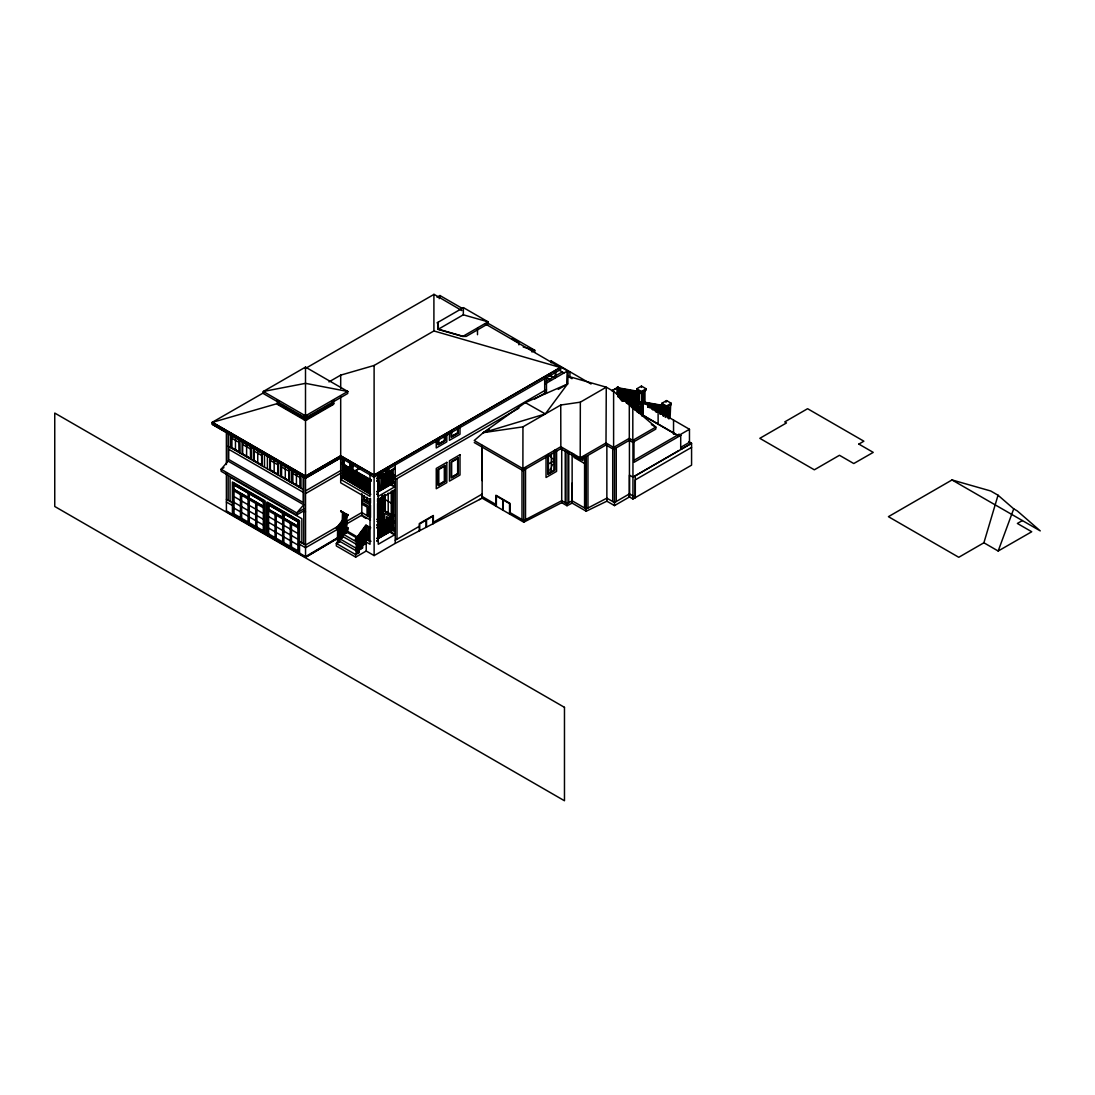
<?xml version="1.0" encoding="UTF-8"?>
<svg xmlns="http://www.w3.org/2000/svg" width="1095" height="1095" viewBox="0 0 1095 1095"><rect width="100%" height="100%" fill="white"/><g stroke="black" fill="none" stroke-linecap="round" stroke-linejoin="round"><path stroke-width="1.5" d="M305.505 367.099L263.293 391.476L263.293 393.516L305.505 417.879L347.717 393.488L347.717 391.462L305.505 367.099L305.505 420.589L333.646 404.329L333.646 399.908M366.934 500.689L366.934 497.239M379.623 518.852L379.623 504.603M381.183 497.623L381.183 503.974L377.583 501.907L377.583 498.718M381.676 495.953L381.676 520.536L377.57 518.168M382.853 522.589L382.853 495.446M383.072 495.364L383.072 522.712L376.872 519.126L384.085 523.3L383.359 522.876M384.673 522.164L384.673 513.322L393.338 518.318M386.576 526.914L386.576 516.607L395.227 521.617M388.082 527.776L388.082 519.208M391.285 491.436L391.285 514.773L385.111 511.201L385.111 494.529M391.723 491.176L391.723 515.526L384.673 511.461L384.673 495.214M688.687 441.627L691.575 443.297L691.575 465.156L632.951 498.991L629.433 496.966L614.487 505.603L606.863 501.195L586.208 511.214L572.137 503.098L567.005 505.739L561.721 502.687L523.766 522.192L482.142 498.17L482.142 445.405M495.912 506.123L495.912 495.241L509.983 503.358L509.983 514.239M496.363 506.369L496.363 495.994L502.728 499.676L502.728 510.051M509.545 513.993L509.545 503.618L503.18 499.936L503.18 510.311M605.987 444.981L606.274 387.192L580.336 402.166L560.75 405.027L522.945 426.858L522.89 470.617L560.845 448.704L580.199 459.873L605.987 444.981L613.611 449.388L629.296 440.327L632.814 442.366L655.823 429.076L655.823 427.091L613.611 391.421L606.274 387.192L567.593 376.146L572.001 378.706M546.035 456.369L546.035 477.488L556.588 471.384L556.588 450.264M547.801 455.821L547.801 474.436L554.837 470.371L554.837 450.072M548.239 454.384L548.239 473.67L554.399 470.125L554.399 452.44M548.39 454.466L548.39 473.423L549.074 471.931M567.032 384.304L567.566 371.588L567.566 383.921L545.324 413.937L483.306 432.648L474.231 440.546L522.89 468.633L560.845 446.719L580.199 457.888L605.987 442.996L613.611 447.403L629.296 438.342L632.814 440.368L655.823 427.091L651.402 424.545M568.757 502.742L568.757 452.208M629.433 439.574L629.433 496.966L629.433 475.107L632.951 477.146L632.951 498.991M632.951 442.626L632.951 477.146L680.707 449.566L680.707 435.358L678.941 434.345L633.663 460.502M633.964 440.341L633.964 462.35L680.707 435.358L678.941 434.345M580.336 402.166L580.199 459.873M437.042 322.861L463.418 307.627L488.041 321.834L488.041 323.791L466.21 336.411L462.788 336.425L438.055 329.39L438.164 322.217L438.397 329.198L463.007 336.302M438.055 329.39L463.308 314.799L463.418 307.627M664.213 405.684L664.925 407.408L664.213 405.684L641.834 401.742L689.467 429.281L689.467 442.298L681.199 447.075M439.177 298.675L439.93 295.527L462.405 308.489M639.891 391.668L640.575 393.379L640.643 392.352M640.479 392.01L640.356 393.228M640.575 392.64L640.876 393.406L618.661 389.505L618.661 388.26L616.978 387.466L617.785 387L618.511 387.425L618.524 397.184M664.747 406.136L664.035 406.423M983.899 542.778L998.038 495.214L990.715 490.984L952.02 479.952L888.415 516.676L958.768 557.287L983.899 542.778L998.175 551.018L1031.736 531.746L1017.364 523.451L1022.374 520.563M998.175 551.018L1013.724 508.846L998.038 495.214M640.643 392.475L639.767 391.887M640.643 393.283L640.986 392.188M665.089 406.19L642.71 402.248M663.899 406.053L664.473 407.71L664.829 406.327M549.854 470.207L550.73 468.277M551.606 466.347L552.496 464.417M553.399 462.432L554.248 460.557L553.372 459.64M347.608 515.512L340.696 511.05L348.1 515.239L337.219 529.022L336.316 528.296L346.855 514.595L346.8 532.786M336.63 528.68L347.183 514.404M337.219 529.022L348.1 514.554M337.63 528.201L337.424 543.284M338.807 526.681L338.588 542.614M339.984 525.148L339.765 541.929M341.147 523.629L340.942 538.713M343.501 520.577L343.282 537.358M344.665 519.057L344.46 534.141L344.227 519.222M366.524 525.573L355.382 539.52L365.607 525.436L370.671 527.585L365.607 525.422M355.382 539.52L366.264 525.723M355.971 539.849L366.195 525.764M356.327 538.986L356.108 554.07M357.49 537.467L357.285 553.399M358.667 535.948L358.448 552.715M359.844 534.415L359.625 549.498M361.008 532.895L360.803 548.828M362.185 531.376L361.966 548.143M363.348 529.843L363.362 544.804M364.525 528.324L364.307 544.256M365.703 526.804L365.484 543.572M228.143 431.758L228.143 461.118L221.108 469.249L221.122 471.274L296.731 514.937L303.767 510.872L305.532 511.885M551.182 360.898L551.182 362.869L551.1 360.857L591.04 384.003M522.945 426.858L483.306 432.648L525.313 402.604L567.566 384.003L567.566 370.918L558.765 365.839M226.391 472.821L226.405 511.611L305.546 557.3L340.723 536.304M341.626 536.016L305.546 557.3L305.519 476.092L212.307 422.273L212.307 424.299L305.519 478.118L340.696 457.792L340.696 397.006M340.723 535.893L305.546 556.602L226.405 510.9M347.608 467.168L347.389 479.897M678.955 436.371L680.707 435.345M212.307 422.273L264.018 392.53M305.382 368.495L433.907 294.445L433.907 330.95L374.107 365.47L340.696 375.133L328.965 381.895M437.028 297.197L439.93 295.527M309.625 416.209L315.483 412.815M316.66 412.144L322.519 408.75M323.696 408.079L329.554 404.685M309.474 416.456L315.634 412.897M316.51 412.391L322.669 408.832M323.545 408.325L329.704 404.767M333.646 403.124L305.505 419.385L277.459 403.179M333.646 403.453L305.505 419.713L277.281 403.562M223.927 467.62L221.108 469.249L296.731 512.912L296.731 514.937M462.788 336.425L488.041 321.834L463.308 314.799M374.107 365.47L374.107 477.215L340.696 457.792L305.519 478.228L212.307 424.408L212.307 422.383L305.519 476.202L340.696 455.766L374.107 475.052L560.53 367.55L485.427 323.997M305.519 476.202L340.696 455.89L374.107 475.175L560.53 367.345L560.53 369.385M531.869 351.919L534.743 350.263L487.453 322.957M370.589 480.404L341.298 463.363L371.273 479.897M341.298 464.034L341.955 462.98M343.2 464.622L343.214 477.735L343.419 464.499M344.815 465.553L344.596 478.542L344.815 465.307M346.212 466.361L345.993 479.35L346.212 466.1M305.519 490.902L340.696 470.59M348.99 467.962L348.785 480.951L348.99 467.716M305.519 493.612L340.696 473.286M350.386 468.769L350.167 481.759L350.386 468.523M370.616 494.064L341.298 476.886L341.996 476.489L369.85 492.572M353.165 470.385L352.96 483.36L353.165 470.125M341.298 477.146L341.996 476.489M353.302 465.498L352.727 470.385M340.696 477.666L353.302 470.385M354.561 471.178L354.342 484.168L354.561 470.932M358.968 468.482L340.696 479.049L340.696 455.766M370.014 499.758L340.696 482.827L340.696 479.446L360.392 468.071M355.957 471.986L355.738 484.975L356.176 471.863M358.517 473.464L358.53 486.577L358.736 473.341M303.767 508.846L296.731 512.912L303.767 504.781L228.143 461.118M351.249 463.39L351.563 482.306M351.344 482.43L351.687 462.966M357.134 485.523L357.353 472.794M374.107 477.091L560.53 369.59L560.53 367.55L433.907 330.95M358.311 486.454L358.736 473.601M369.22 480.157L370.835 480.828M360.132 474.395L359.913 487.124M370.699 481.307L370.616 480.281M394.624 468.55L376.967 478.666L394.624 468.55L376.967 477.995L377.83 478.173M361.528 475.203L361.309 487.932M382.004 476.01L382.237 489L382.004 475.75M388.971 471.986L389.19 484.975L389.19 472.109M394.145 468.947L393.105 469.55L393.365 482.566M546.172 381.252L562.283 371.93M383.62 475.339L383.62 488.192M386.398 473.724L386.412 486.577M387.794 472.917L387.794 485.783M390.587 471.315L390.587 484.168M391.969 470.508L391.983 483.36M393.365 469.7L394.405 469.098M451.783 436.262L457.642 432.881L457.642 428.241M362.91 476.01L362.705 488.74M544.708 384.126L567.566 370.918M364.307 476.804L364.087 489.547M365.703 477.612L365.484 490.341M367.099 478.419L366.88 491.149M368.481 479.227L368.276 491.956M395.213 476.927L546.46 389.533M341.996 476.749L369.658 493.01L369.699 479.884M395.213 479.637L518.893 408.175M534.579 399.114L546.46 392.243M340.696 511.721L341.353 510.667M393.94 481.677L376.94 491.504L377.638 492.161L394.638 482.334L393.94 481.677L394.638 482.334M393.94 481.937L376.94 491.764L377.638 492.161M378.049 491.409L378.049 478.296L378.049 491.162M379.664 490.478L379.007 477.488M380.841 489.807L381.06 476.818M385.016 487.384L385.399 469.522M342.379 520.481L342.817 512.186M377.638 491.901L394.638 482.087M343.775 519.673L344.213 512.994M483.306 432.648L489.15 429.267M558.217 389.396L567.566 384.003M345.171 518.866L345.609 513.788M378.213 496.363L395.213 486.55L377.789 476.476M378.227 499.758L395.227 489.93M340.696 524.738L305.546 545.05L299.537 541.56M347.224 520.96L361.815 512.528L370.466 517.606L370.466 505.096L361.815 500.1M340.723 527.434L305.546 547.76L299.537 544.256M346.348 524.081L361.815 515.143L370.466 520.125M347.799 528.132L347.293 531.184L347.991 527.995L346.855 528.392M343.994 519.796L343.994 513.117L344.46 533.895M345.404 533.333L345.39 513.925L345.623 533.47M341.886 537.905L342.105 521.973L342.105 538.042M355.67 557.122L336.329 545.953L336.316 543.407L339.833 541.382L359.187 552.551L355.67 554.576L355.67 557.122L366.223 551.018L366.223 543.407L363.458 541.82M366.045 526.353L365.785 541.806M366.195 526.449L366.278 539.096L366.264 525.053M451.797 477.064L457.655 473.67L457.655 458.791M367.66 539.89L367.879 526.654M369.056 527.845L369.056 540.697L368.837 527.708L370.219 528.515M370.48 528.365L365.607 526.106M394.638 515.28L376.981 525.395L377.638 525.778L394.638 515.28L376.981 524.724L378.281 525.148L378.062 537.878M377.843 524.902L393.981 514.896M383.633 522.055L383.633 534.921L383.414 521.932M385.029 521.261L385.029 534.114L384.81 521.124M386.425 520.453L386.425 533.306L386.193 520.33M387.808 519.646L387.822 532.512L387.589 519.523M389.204 518.838L389.204 531.705L388.985 518.715M390.6 518.044L390.6 530.897L390.381 517.908M391.983 517.237L391.996 530.089L391.983 516.977M393.379 516.429L394.419 515.827M612.023 390.682L617.731 387.52L612.105 390.723M617.703 387.89L618.511 387.425M618.237 397.02L618.524 389.286M618.826 397.02L618.237 389.464M619.072 397.156L619.373 389.437L619.66 398.676M619.373 397.334L619.66 389.601M619.962 389.765L620.55 398.826M620.263 397.485L620.55 389.765M621.152 390.094L621.152 399.155M621.755 400.647L622.042 389.916L622.343 400.647M622.644 400.811L622.932 390.066L623.233 400.811L640.876 404L620.92 399.73M365.771 539.315L366.661 539.014L365.976 541.915L365.963 539.424L370.712 541.354L366.278 538.836M624.424 390.545L624.725 401.29M625.615 390.874L625.615 401.454M626.217 390.86L626.518 401.605L626.805 390.86M627.106 391.024L627.408 401.769L627.695 391.024M627.996 391.175L628.297 401.92L628.585 391.175M628.9 391.339L629.187 402.084M366.223 543.407L362.705 545.447L362.705 547.979L359.187 550.005L359.187 552.551M630.077 402.235L630.378 391.49L630.378 402.07M393.954 528.406L376.954 538.234L377.652 538.891L394.652 529.063L393.954 528.406L394.652 529.063M630.679 391.654L630.98 402.399L631.267 391.654M393.954 528.666L376.954 538.494L377.652 538.891M379.24 524.341L379.459 537.33L379.678 524.341M380.636 523.547L380.855 536.523L381.074 523.547M382.032 535.592L382.456 522.739M393.119 516.279L393.379 529.282L393.611 490.669M377.652 538.63L394.652 528.817M631.569 391.805L631.87 402.549L632.157 391.805M636.77 388.793L641.451 386.083L646.146 388.793L646.146 390.149L641.451 392.859L636.77 390.149L636.77 388.793L641.451 391.504L641.465 402.152M632.458 391.969L632.759 402.714L633.047 391.969M633.362 392.12L633.649 402.864M636.77 390.149L642.04 392.516M481.855 446.938L482.17 480.595M634.539 392.448L634.553 403.015L634.84 392.284M635.428 392.599L635.442 403.179L635.73 392.434M636.619 392.585L636.332 403.33M636.934 392.749L637.222 403.494L637.509 392.749M623.534 400.962L623.534 390.395L624.123 400.962M637.824 392.9L638.111 403.644L638.412 392.9M638.713 393.064L639.015 403.809L639.302 393.064M641.451 391.504L646.146 388.793M640.862 392.475L618.661 388.26M641.451 392.174L644.969 390.149L644.982 402.905M643.805 402.139L643.367 392.599L642.19 393.283L642.642 415.99M642.628 393.529L643.805 392.859M629.584 404.561L631.952 403.179L640.643 408.202M395.24 540.246L419.275 526.353M633.143 405.123L635.511 403.754L641.314 407.094M366.223 551.018L374.134 555.589L395.24 543.394L483.347 497.541M641.027 401.769L642.642 401.769L641.027 401.769L641.027 414.403M433.346 522.288L482.142 494.091M636.701 405.684L639.069 404.315M479.514 499.539L480.39 499.033M647.966 407.203L648.267 404.014L648.555 407.203M648.87 407.367L649.157 404.178L649.444 407.367M548.39 463.938L554.248 460.557M650.95 407.846L650.936 404.493M651.84 404.986L651.84 408.011M652.442 409.503L652.729 404.808L653.017 409.503M653.332 409.667L653.619 404.958L653.92 409.667M654.221 408.312L654.509 405.123L654.81 409.817M661.859 403.288L666.554 400.578L671.249 403.288L671.249 404.644L666.554 407.354L661.859 404.644L661.859 403.288L666.554 405.999L666.554 416.88M657.794 411.953L658.081 405.752L658.382 411.953M658.684 412.117L658.971 405.903L659.272 412.117M665.965 402.262L666.554 400.578M659.573 412.267L659.874 406.067L660.162 413.787M659.874 413.951L660.162 406.231M643.983 416.168L644.572 415.826M660.764 406.56L660.764 414.115M661.654 414.266L661.654 406.368M663.447 406.683L663.447 416.086M666.554 405.999L671.249 403.288M668.908 419.015C670.592 404.644 666.047 402.59 667.731 418.03M667.731 408.024L668.894 407.34M679.831 434.852L689.467 429.281M681.022 449.388L691.575 443.297L680.83 449.497M632.951 477.146L678.955 450.579M691.575 447.362L635.278 479.884L635.278 497.65L635.278 475.819M858.726 444.173L863.873 441.203L807.59 408.709L784.732 421.917L786.484 422.93L759.82 438.328L814.338 469.81L839.468 455.287L853.771 463.541L873.235 452.386L858.863 444.091M346.855 528.132L347.991 527.995M212.307 422.383L277.719 403.466M617.785 387.753L640.164 391.695M628.776 390.929L619.168 389.245L620.263 389.929M631.979 391.49L635.182 392.051M646.42 403.795L649.622 404.356M657.63 405.766L664.035 406.902M644.093 403.74L664.925 407.408L664.925 406.478M623.425 400.524L640.876 403.59M640.684 403.959L640 403.603M523.218 347.005L534.743 350.263L534.743 352.289M525.313 402.604L545.324 413.937M632.951 495.912L629.433 493.886L614.487 502.523L606.863 498.17L586.208 508.915L572.137 500.798L567.005 503.755L561.721 500.716L523.766 520.549L509.983 512.583M1013.724 508.846L1017.241 510.886L1040.25 530.883L952.02 479.952M670.66 404.972L670.072 418.249M663.036 404.644L666.554 406.669M664.569 407.723L664.186 405.985M639.699 403.439L640.876 404M625.615 401.112L625.902 390.71M628.393 402.618L641.437 410.146M626.285 402.892L640.78 411.255M631.418 407.34L641.561 413.198M511.871 338.766L518.907 342.817L518.907 344.857M634.347 409.571L640.192 412.952M433.894 294.24L461.871 310.597M636.688 411.597L639.603 413.294M643.983 415.813L678.599 435.796M642.231 415.032L677.887 435.618M558.067 369.494L564.048 372.943M549.252 374.887L553.577 377.392L548.787 374.955M546.405 377.638L550.826 380.198M575.792 456.41L582.827 460.475L582.827 457.231M584.579 463.513L574.04 457.423L574.04 454.384M474.258 442.544L522.89 470.617M482.142 496.514L495.912 504.466M394.624 469.221L393.967 468.167M281.524 404.698L287.383 408.093M288.56 408.763L294.418 412.144M295.595 412.829L301.454 416.209M281.374 404.794L287.533 408.339M288.409 408.846L294.569 412.404M295.445 412.911L301.604 416.47M305.505 420.589L277.377 404.342L277.377 399.962M390.176 472.657L395.213 475.572M390.176 475.367L395.213 478.282M381.662 472.479L385.399 474.641M378.952 473.286L388.917 479.035M377.789 473.971L395.213 484.031M390.86 484.893L393.762 486.577M389.19 484.975L388.917 468.715M376.967 480.513L377.624 481.567L376.967 481.184M341.955 463.65L371.273 480.582M341.298 463.363L371.082 480.678M359.913 474.532L359.694 487.261M361.309 475.326L361.09 488.055M362.691 476.133L362.486 488.863M364.087 476.941L363.868 489.67M365.484 477.735L365.265 490.478M366.88 478.542L366.661 491.272M368.262 479.35L368.057 492.079M376.94 494.023L377.638 494.68L376.94 494.283M385.262 499.621L391.134 503.016M341.298 476.886L370.616 494.475M340.696 479.446L370.014 496.377L370 473.204M395.227 523.342L389.286 519.92M376.872 521.316L383.51 525.135M384.673 525.819L395.24 531.91M231.661 438.109L239.271 442.503M242.789 444.543L250.413 448.936M253.93 450.976L261.554 455.369M270.342 460.447L277.966 464.841M281.483 466.881L289.107 471.274M292.474 473.218L300.249 477.707M379.664 525.436L383.51 527.653M384.673 528.337L395.24 534.428L378.24 544.256L378.213 474.86M363.253 516.813L366.127 518.469M390.86 532.745L395.24 535.277M376.981 527.229L377.638 528.296L376.981 527.913M242.803 454.014L250.413 458.408M261.554 464.841L253.93 460.447L253.93 447.814M340.696 511.05L348.1 515.239M228.143 446.226L303.178 489.547M228.732 449.279L303.178 492.257M378.062 538.138L377.843 525.148M376.954 540.752L377.652 541.409L376.954 540.998M345.144 529.884L358.407 537.549M362.842 540.095L370.028 544.256L370.014 499.142M357.928 538.617L346.869 532.238L343.351 534.278L358.558 543.052M358.558 545.584L343.351 536.81L339.833 538.836L359.187 550.005M336.316 543.407L355.67 554.576M234.015 484.784L263.334 501.702M268.603 504.754L297.908 521.672M234.166 485.03L247.935 492.996M249.4 493.831L263.183 501.784M234.166 489.438L247.935 497.39M249.4 498.239L263.183 506.191M234.015 489.52L263.334 506.437M268.603 509.49L297.922 526.408M234.015 490.875L263.334 507.793M268.603 510.845L297.922 527.763M234.015 496.624L240.462 500.347M241.639 501.031L248.086 504.754M249.263 505.425L255.71 509.148M256.887 509.832L263.334 513.555M268.603 516.594L275.05 520.317M276.227 521.001L282.674 524.724M283.851 525.395L290.298 529.118M291.475 529.802L297.922 533.525M234.029 502.386L240.476 506.109M241.639 506.78L248.086 510.503M249.263 511.173L255.71 514.896M256.887 515.581L263.334 519.304M268.603 522.342L275.064 526.065M276.227 526.75L282.674 530.473M283.851 531.143L290.298 534.866M291.475 535.551L297.922 539.274M226.405 499.334L232.414 502.797M226.405 502.044L232.414 505.507M234.029 508.135L240.476 511.858M241.639 512.528L248.1 516.251M249.263 516.936L255.71 520.659M256.887 521.329L263.334 525.053M268.617 528.105L275.064 531.828M276.227 532.499L282.674 536.221M283.851 536.906L290.298 540.629M291.475 541.3L297.922 545.023M234.029 513.883L263.334 530.801M268.617 533.854L297.922 550.771M391.134 514.513L385.262 511.119L385.262 494.694M370.028 502.482L363.868 498.923L363.868 495.583M361.815 502.29L368.563 506.191L368.563 516.511M361.815 504.028L367.058 507.067L367.071 515.649M549.854 455.985L550.73 456.902M551.606 457.82L552.496 458.737M560.75 405.027L560.845 448.704M673.548 420.083L673.548 434.304M668.456 407.094L668.456 417.099M665.336 417.414L665.336 408.052L664.172 407.367L664.172 415.539M663.734 406.861L663.734 415.922M663.036 406.231L663.146 415.922M662.845 406.697L662.845 414.252M662.543 406.532L662.543 414.43M662.256 406.697L662.256 414.252M661.941 406.546L661.955 414.102M661.051 406.382L661.051 413.937M658.971 405.903L658.985 412.281M658.081 405.752L658.136 424.217M657.493 411.802L656.904 405.752L656.904 411.802M657.192 405.588L657.192 411.638M656.589 405.602L656.589 411.638M656.302 405.766L656.302 411.816M655.7 405.451L655.7 411.487M655.412 405.615L655.412 411.652M655.111 405.451L655.111 409.982M654.509 405.123L654.509 409.995M653.619 404.958L653.619 409.489M652.729 404.808L652.729 409.681M652.127 404.821L652.127 409.352M651.238 404.657L651.238 407.682M650.348 404.507L650.348 407.518M650.047 404.671L650.047 407.696M649.759 404.507L649.759 407.518M649.157 404.178L649.157 407.532M648.267 404.014L648.267 407.381M643.367 392.599L643.367 401.879M642.231 402.002L642.163 416.264M641.834 401.304L641.834 414.868M641.451 386.083L641.451 387.438M639.001 392.9L639.015 403.809M638.111 392.735L637.947 405.465M637.222 392.585L637.222 403.494M632.759 391.791L632.759 402.714M631.87 391.64L631.87 402.549M630.966 391.476L630.98 402.399M628.297 391.011L628.297 401.92M627.408 390.847L627.408 401.769M626.504 390.696L626.518 401.605M623.835 390.217L623.835 401.14M622.932 390.066L622.945 400.647M622.042 389.916L622.042 400.825M621.44 389.916L621.454 400.496M617.785 387L617.717 395.788M617.416 387.726L617.416 394.323M617.347 387.685L617.347 394.282M587.947 455.712L587.96 507.998M572.124 483.141L572.137 503.098L572.124 453.385M569.934 371.725L569.934 376.612M555.836 370.233L555.836 376.666M555.261 371.506L555.261 377.939M546.46 377.008L546.46 393.283M544.694 378.021L544.708 394.063M477.488 328.527L477.502 334.7M459.996 425.955L459.996 434.236L449.443 440.327L449.443 433.716M458.23 427.132L458.23 433.223L451.195 437.275L451.195 432.717M457.792 428.172L457.792 432.963L451.633 436.522L451.783 431.622M446.801 433.579L446.801 441.846L436.248 447.951L436.248 441.326M445.035 434.742L445.049 440.833L438.014 444.899L438 440.341M444.762 435.728L444.775 440.683L438.287 444.433L438.287 439.478M444.597 435.796L444.597 440.587M444.461 435.865L444.461 440.505L438.589 443.886L438.589 439.246M444.461 466.402L444.474 481.294L438.602 484.688L438.602 469.796M438.452 439.355L438.452 444.146M433.346 523.561L433.346 515.485L419.275 523.615L419.275 530.883M432.908 523.793L432.895 516.238L426.53 519.92L426.53 527.106M426.092 527.338L426.092 520.18L419.713 523.862L419.713 530.664M396.979 478.611L396.992 539.233M395.213 463.609L395.24 543.394M393.324 490.245L393.379 529.282M391.764 517.1L391.777 529.966M390.6 517.784L390.6 530.897M389.204 518.592L389.204 531.705M388.205 493.106L388.205 512.83M387.808 519.4L387.822 532.512M387.301 468.085L387.301 478.104M386.863 469.659L386.863 477.858M386.425 520.193L386.425 533.306M385.029 521.001L385.029 534.114M383.633 521.809L383.633 534.921M382.237 522.616L382.251 535.729M380.855 523.41L380.855 536.523M379.623 498.321L379.637 503.084M379.459 524.218L379.459 537.33M374.107 475.75L374.134 555.589M370.466 498.362L370.466 503.235L363.43 499.169L363.43 495.925M369.877 498.937L369.877 502.222L364.019 498.841L364.005 495.542M369.658 480.157L369.658 493.01M369.439 480.021L369.439 492.887M369.083 527.571L369.056 540.697M368.262 479.09L368.276 492.202M366.88 478.296L366.88 491.409M365.484 477.488L365.484 490.601M364.087 476.681L364.087 489.793M362.691 475.873L362.705 488.986M361.815 493.612L361.815 515.991M361.309 475.079L361.309 488.192M359.913 474.272L359.913 487.384M357.134 472.67L357.134 485.783M355.738 471.863L355.738 484.975M354.342 471.055L354.342 484.168M352.946 470.248L352.96 483.36M351.563 469.454L351.563 482.566M350.167 468.646L350.167 481.759M349.784 461.57L349.784 469.563L344.213 472.78L344.213 459.804M348.771 467.839L348.785 480.951M347.389 480.144L347.389 467.031L347.17 480.021M347.293 528.392L347.293 531.184M345.993 466.237L345.993 479.35M345.842 517.538L345.842 533.333M344.596 465.43L344.596 478.542M343.419 464.759L343.433 477.612M342.817 520.481L342.598 512.309L342.598 520.604M342.749 458.463L342.749 476.489M342.311 458.367L342.311 476.736M331.894 400.921L331.894 405.328M307.284 415.156L307.284 419.563M303.794 415.183L303.794 419.59M303.767 475.791L303.78 544.01M303.178 475.846L303.178 502.482L228.732 459.489L228.718 433.702M301.878 542.915L301.864 518.715L230.06 477.256L230.06 501.455M300.824 474.669L300.838 488.192M300.386 474.573L300.4 487.439L292.474 482.868L292.474 470.015M300.249 474.546L300.249 487.179L292.625 482.786L292.625 470.152M299.537 553.126L299.524 520.741L266.988 501.962L267.002 534.346M299.099 552.879L299.086 521.001L267.426 502.728L267.44 534.593M297.908 520.317L297.922 552.195M296.43 472.356L296.444 484.989M292.036 469.591L292.036 483.128M291.462 524.04L291.475 547.048M290.298 523.369L290.298 546.378M289.696 468.236L289.696 481.773M289.258 468.154L289.258 481.006L281.347 476.434L281.333 463.582M289.107 468.112L289.107 480.746L281.483 476.352L281.483 463.719M285.289 465.922L285.302 478.556M283.851 513.555L283.851 518.291M283.851 519.646L283.851 542.655M282.674 512.871L282.674 517.606M282.674 518.962L282.688 541.97M280.895 463.158L280.909 476.695M279.17 400.962L279.17 405.383M278.554 461.803L278.554 475.339M278.116 461.72L278.116 474.573L270.205 470.001L270.205 457.149M277.966 461.693L277.966 474.327L270.356 469.919L270.342 457.286M276.227 515.239L276.227 538.247M275.05 514.568L275.064 537.577M274.161 459.489L274.161 472.123M269.753 456.724L269.767 470.261M268.603 503.399L268.617 535.277M267.413 454.425L267.426 468.906M264.949 533.155L264.935 500.771L232.4 481.992L232.414 514.376M264.484 454.343L264.484 467.209M264.511 532.909L264.497 501.031L232.838 482.758L232.852 514.623M263.334 500.347L263.334 532.225M262.143 452.331L262.143 465.854M261.554 452.208L261.705 465.101L253.794 460.53L253.78 447.677M257.749 450.018L257.749 462.651M256.887 504.07L256.887 527.078M255.71 503.399L255.71 526.408M253.342 447.253L253.356 460.79M251.001 445.898L251.001 459.435M250.413 445.774L250.563 458.668L242.652 454.096L242.652 441.244M249.263 493.585L249.263 498.321M249.263 499.676L249.263 522.685M248.086 492.901L248.086 497.65M248.086 498.991L248.1 522.014M246.608 443.584L246.608 456.218M242.214 440.82L242.214 454.357M241.639 495.268L241.653 518.291M240.462 494.598L240.476 517.606M239.86 439.465L239.873 453.001M235.466 435.577L235.466 449.785M234.015 483.429L234.029 515.307M231.661 434.975L231.661 447.581L239.285 451.989L239.271 439.355L239.422 452.235L231.51 447.663L231.51 433.374M231.072 434.879L231.072 447.923M228.157 475.49L228.157 500.347M226.378 432.333L226.391 464.513M632.814 407.08L632.814 442.366M629.296 405.054L629.296 440.327M616.239 448.088L616.239 501.51M614.487 449.073L614.487 505.603M613.611 391.421L613.611 449.388M612.721 448.088L612.721 501.51M606.863 444.693L606.863 501.195M584.579 455.903L584.579 507.998M582.389 456.875L582.389 459.708M567.005 451.537L567.005 505.739M565.239 450.524L565.239 502.742M561.721 448.485L561.721 502.687M554.248 451.085L554.248 470.042M551.319 454.357L551.319 471.726M525.518 467.674L525.518 519.619M523.766 468.66L523.766 522.192M522 469.344L522 519.523M340.696 375.133L340.696 388.588M305.519 420.672L305.519 478.228M381.17 505.507L381.17 519.742L377.583 517.661L377.57 503.413L381.17 505.507M347.717 391.462L305.505 415.854L263.293 391.476L305.505 383.346L347.717 391.462M446.815 462.35L436.262 468.441L436.262 488.74L446.815 482.649L446.815 462.35M459.996 454.726L449.443 460.817L449.456 481.129L460.009 475.025L459.996 454.726M445.049 465.389L438.014 469.454L438.027 485.701L445.063 481.636L445.049 465.389M458.244 457.765L451.208 461.83L451.208 478.077L458.244 474.012L458.244 457.765M444.611 466.155L438.452 469.714L438.465 484.934L444.611 481.376L444.611 466.155M457.806 458.531L451.646 462.09L451.646 477.31L457.806 473.765L457.806 458.531M366.469 538.658L365.771 539.055L370.712 541.094L366.469 538.658M643.258 403.261L642.957 414.006L643.258 403.261M282.524 512.953L268.754 505L268.754 509.408L282.524 517.36L282.524 512.953M297.772 521.754L283.988 513.801L283.988 518.209L297.772 526.161L297.772 521.754M564.472 707.343L54.75 413.061L54.75 506.479L564.472 800.76L564.472 707.343M586.208 511.214L586.195 456.547L586.208 511.214"/></g></svg>
